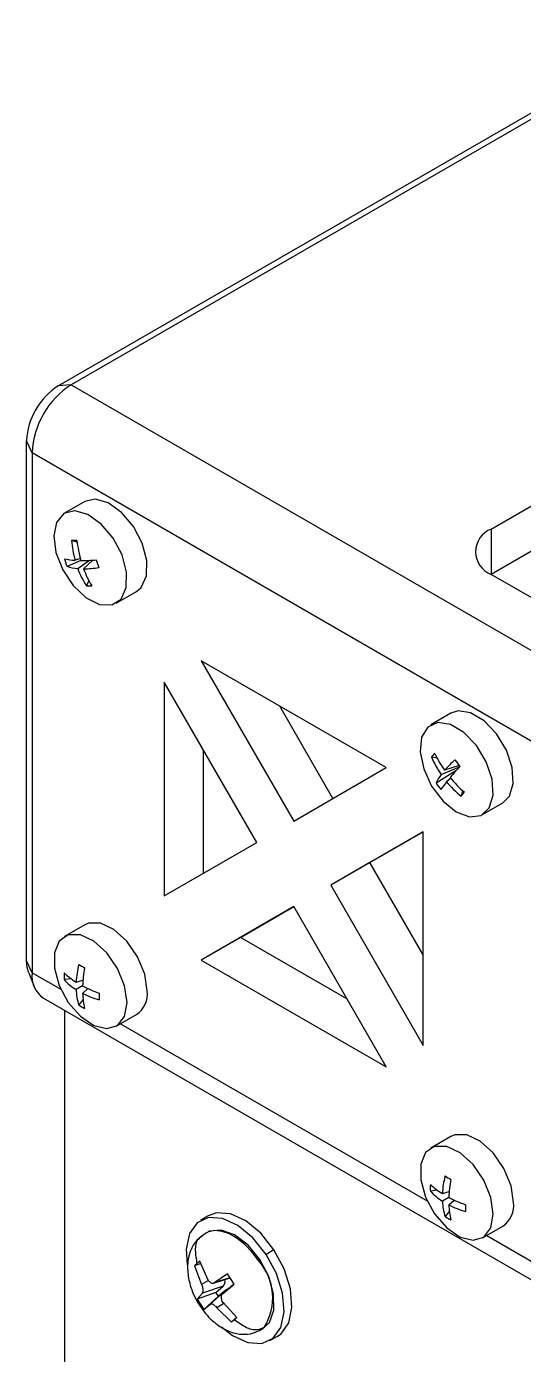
# Model space of a CAD drawing. Header units: millimetres. Extents: x 1258 to 2922, y -135 to 1239.
# Drawn here: x 1330.52 to 1343.95, y 516.26 to 552.16 of the extents above; entities that cross this region are included whole.
import ezdxf

# ---------------------------------------------------------------- set-up
doc = ezdxf.new("R2010")
doc.units = ezdxf.units.MM
doc.header["$LTSCALE"] = 6

msp = doc.modelspace()

# ---------------------------------------------------------------- linework, layer by layer
at = {"color": 7, "linetype": 'Continuous', "lineweight": 25}
for p, q in [((1331.374, 542.45), (1348.132, 552.124)), ((1348.486, 552.156), (1331.727, 542.481)), ((1343.076, 538.583), (1355.239, 545.604)), ((1355.239, 544.379), (1343.076, 537.358)), ((1331.727, 542.481), (1331.374, 542.45)), ((1331.727, 542.481), (1345.516, 534.522)), ((1330.667, 540.644), (1330.517, 540.966)), ((1330.517, 526.922), (1330.517, 540.966)), ((1344.455, 532.684), (1330.667, 540.644)), ((1330.667, 540.644), (1330.667, 526.6)), ((1332.088, 539.326), (1331.543, 539.011)), ((1332.369, 539.391), (1332.088, 539.326)), ((1331.883, 538.227), (1331.733, 538.277)), ((1331.986, 537.738), (1331.61, 537.576)), ((1331.971, 537.79), (1331.827, 537.742)), ((1331.901, 537.516), (1332.218, 537.739)), ((1332.31, 537.743), (1332.06, 537.51)), ((1346.753, 535.236), (1343.076, 537.359)), ((1332.2, 537.19), (1332.135, 537.052)), ((1332.942, 536.586), (1333.488, 536.901)), ((1335.238, 535.025), (1337.738, 530.695)), ((1340.238, 532.139), (1335.238, 535.025)), ((1334.238, 534.447), (1334.238, 528.674)), ((1336.738, 530.117), (1334.238, 534.447)), ((1338.798, 531.307), (1337.359, 533.8)), ((1341.987, 533.611), (1341.442, 533.296)), ((1335.298, 529.286), (1335.298, 532.61)), ((1341.611, 532.399), (1341.463, 532.42)), ((1337.738, 530.695), (1340.238, 532.139)), ((1342.122, 532.055), (1341.584, 531.72)), ((1341.722, 531.95), (1342.22, 532.165)), ((1342.213, 532.193), (1341.816, 532.067)), ((1341.981, 531.851), (1341.87, 531.756)), ((1342.298, 531.519), (1342.263, 531.369)), ((1342.842, 530.871), (1343.387, 531.186)), ((1341.238, 530.406), (1338.738, 528.963)), ((1339.798, 529.575), (1341.238, 530.406)), ((1341.238, 524.633), (1341.238, 530.406)), ((1334.238, 528.674), (1336.738, 530.117)), ((1339.798, 529.575), (1338.738, 528.963)), ((1341.238, 527.082), (1339.798, 529.575)), ((1338.738, 528.963), (1341.238, 524.633)), ((1337.738, 528.385), (1335.238, 526.942)), ((1336.298, 527.554), (1337.738, 528.385)), ((1340.238, 524.055), (1337.738, 528.385)), ((1332.088, 527.894), (1331.543, 527.579)), ((1336.298, 527.554), (1335.238, 526.942)), ((1339.177, 525.892), (1336.298, 527.554)), ((1330.667, 526.6), (1330.517, 526.922)), ((1335.238, 526.942), (1340.238, 524.055)), ((1330.574, 526.601), (1330.736, 526.203)), ((1331.719, 526.439), (1331.531, 526.413)), ((1331.856, 526.346), (1332.041, 526.401)), ((1332.032, 526.245), (1331.856, 526.144)), ((1330.977, 525.913), (1344.766, 517.953)), ((1332.043, 525.877), (1331.927, 525.728)), ((1332.031, 526.042), (1332.171, 526.175)), ((1331.55, 516.087), (1331.55, 525.582)), ((1332.942, 525.154), (1333.488, 525.469)), ((1341.987, 522.179), (1341.442, 521.865)), ((1341.618, 520.724), (1341.431, 520.698)), ((1341.755, 520.632), (1341.941, 520.686)), ((1341.931, 520.53), (1341.755, 520.429)), ((1341.931, 520.328), (1342.071, 520.46)), ((1341.943, 520.162), (1341.826, 520.013)), ((1335.428, 520.034), (1335.216, 519.912)), ((1342.842, 519.44), (1343.387, 519.754)), ((1335.362, 519.563), (1335.228, 519.457)), ((1335.404, 519.587), (1335.362, 519.563)), ((1337.203, 519.114), (1336.991, 518.991)), ((1335.225, 518.747), (1335.052, 518.683)), ((1335.052, 518.683), (1335.249, 518.174)), ((1335.416, 518.315), (1335.199, 518.807)), ((1336.824, 518.851), (1336.782, 518.827)), ((1335.447, 518.27), (1335.416, 518.315)), ((1335.572, 518.214), (1336.017, 518.356)), ((1335.945, 518.464), (1335.603, 518.229)), ((1336.126, 518.19), (1335.945, 518.464)), ((1335.636, 517.966), (1335.128, 517.778)), ((1335.268, 517.947), (1335.128, 517.778)), ((1335.249, 518.174), (1335.272, 518.123)), ((1335.831, 518.13), (1335.268, 517.947)), ((1335.285, 517.974), (1335.268, 517.947)), ((1335.901, 518.025), (1335.473, 517.636)), ((1335.603, 518.229), (1335.57, 518.214)), ((1335.636, 517.966), (1335.831, 518.13)), ((1335.705, 517.861), (1335.636, 517.966)), ((1335.901, 518.025), (1335.705, 517.861)), ((1336.119, 518.2), (1335.799, 517.909)), ((1335.808, 517.918), (1336.126, 518.19)), ((1335.128, 517.778), (1335.309, 517.504)), ((1335.705, 517.861), (1335.309, 517.504)), ((1335.309, 517.504), (1335.473, 517.636)), ((1335.473, 517.636), (1335.499, 517.648)), ((1335.623, 517.591), (1335.66, 517.55)), ((1335.785, 517.888), (1335.808, 517.918)), ((1335.827, 517.69), (1335.798, 517.738)), ((1336.202, 517.284), (1335.827, 517.69)), ((1335.66, 517.55), (1336.055, 517.161)), ((1336.197, 517.289), (1336.055, 517.161)), ((1336.862, 516.965), (1336.904, 516.989)), ((1337.091, 516.664), (1337.303, 516.786))]:
    msp.add_line(p, q, dxfattribs=at)
at = {"color": 8, "linetype": 'Continuous', "lineweight": 25}
for p, q in [((1343.076, 538.583), (1343.076, 537.359)), ((1330.667, 526.6), (1331.445, 526.151)), ((1333.056, 525.22), (1341.344, 520.436)), ((1342.956, 519.505), (1344.455, 518.64)), ((1336.013, 518.362), (1335.603, 518.229)), ((1335.435, 518.287), (1335.249, 518.174)), ((1336.119, 518.2), (1335.808, 517.918)), ((1335.85, 517.665), (1335.66, 517.55)), ((1336.862, 516.965), (1336.934, 517.015))]:
    msp.add_line(p, q, dxfattribs=at)
at = {"color": 7, "linetype": 'Continuous', "lineweight": 25, "flags": 128}
for points in [[(1333.488, 536.901), (1333.616, 537.009), (1333.756, 537.316), (1333.765, 537.731), (1333.642, 538.198), (1333.404, 538.653), (1333.082, 539.035), (1332.721, 539.292), (1332.369, 539.391)], [(1331.823, 539.076), (1331.528, 539.002), (1331.329, 538.765), (1331.253, 538.398), (1331.311, 537.95), (1331.495, 537.481), (1331.779, 537.055), (1332.127, 536.73), (1332.49, 536.549), (1332.819, 536.536), (1333.071, 536.694), (1333.211, 537.002), (1333.22, 537.416), (1333.097, 537.883), (1332.859, 538.338), (1332.537, 538.72), (1332.176, 538.978), (1331.823, 539.076)], [(1343.22, 533.055), (1342.882, 533.407), (1342.519, 533.622), (1342.178, 533.673), (1341.987, 533.611)], [(1342.674, 532.74), (1342.337, 533.092), (1341.973, 533.308), (1341.632, 533.358), (1341.36, 533.236), (1341.194, 532.959), (1341.155, 532.563), (1341.25, 532.103), (1341.465, 531.64), (1341.772, 531.237), (1342.129, 530.948), (1342.487, 530.813), (1342.799, 530.849), (1343.022, 531.052), (1343.126, 531.395), (1343.098, 531.83), (1342.94, 532.3), (1342.674, 532.74)], [(1343.387, 531.186), (1343.568, 531.367), (1343.672, 531.709), (1343.643, 532.145), (1343.485, 532.614), (1343.22, 533.055)], [(1333.778, 526.11), (1333.711, 526.562), (1333.519, 527.03), (1333.229, 527.45), (1332.879, 527.767), (1332.517, 527.938), (1332.191, 527.938), (1332.088, 527.894)], [(1333.232, 525.795), (1333.166, 526.247), (1332.974, 526.715), (1332.684, 527.135), (1332.334, 527.452), (1331.972, 527.623), (1331.646, 527.624), (1331.401, 527.455), (1331.269, 527.139), (1331.269, 526.719), (1331.401, 526.251), (1331.646, 525.799), (1331.972, 525.424), (1332.334, 525.176), (1332.684, 525.089), (1332.974, 525.174), (1333.166, 525.421), (1333.232, 525.795)], [(1330.574, 526.601), (1330.534, 526.738), (1330.517, 526.922)], [(1343.132, 520.081), (1343.065, 520.532), (1342.874, 521), (1342.583, 521.421), (1342.233, 521.738), (1341.871, 521.908), (1341.545, 521.909), (1341.3, 521.74), (1341.169, 521.424), (1341.169, 521.004), (1341.3, 520.536), (1341.545, 520.084), (1341.871, 519.709), (1342.233, 519.461), (1342.583, 519.374), (1342.874, 519.46), (1343.065, 519.706), (1343.132, 520.081)], [(1343.677, 520.395), (1343.61, 520.847), (1343.419, 521.315), (1343.129, 521.735), (1342.779, 522.052), (1342.416, 522.223), (1342.091, 522.224), (1341.987, 522.179)], [(1337.203, 519.114), (1336.845, 519.562), (1336.439, 519.897), (1336.027, 520.086), (1335.647, 520.112), (1335.428, 520.034)], [(1336.991, 518.991), (1336.633, 519.439), (1336.227, 519.774), (1335.814, 519.964), (1335.435, 519.989), (1335.126, 519.848), (1334.917, 519.554), (1334.83, 519.137), (1334.858, 518.713)], [(1336.824, 518.851), (1336.502, 519.244), (1336.138, 519.521), (1335.777, 519.65), (1335.46, 519.615), (1335.404, 519.587)], [(1337.303, 516.786), (1337.394, 516.85), (1337.602, 517.144), (1337.69, 517.561), (1337.647, 518.062), (1337.48, 518.597), (1337.203, 519.114)], [(1335.783, 517.032), (1336.08, 516.801), (1336.493, 516.612), (1336.872, 516.586), (1337.182, 516.727), (1337.39, 517.021), (1337.477, 517.439), (1337.435, 517.94), (1337.268, 518.475), (1336.991, 518.991)], [(1336.904, 516.989), (1337.08, 517.156), (1337.201, 517.488), (1337.195, 517.917), (1337.064, 518.39), (1336.824, 518.851)], [(1335.952, 518.049), (1335.931, 518.043), (1335.901, 518.025)]]:
    msp.add_lwpolyline(points, dxfattribs=at)
at = {"color": 8, "linetype": 'Continuous', "lineweight": 25, "flags": 128}
msp.add_lwpolyline([(1336.782, 518.827), (1336.609, 519.059), (1336.416, 519.261), (1336.212, 519.425), (1336.004, 519.544), (1335.801, 519.614), (1335.609, 519.633), (1335.436, 519.598), (1335.357, 519.56)], dxfattribs=at)
at = {"color": 7, "linetype": 'Continuous', "lineweight": 25}
for centre, radius, start, end in [((1332.377, 540.882), 1.862, 122.6055, 177.3945), ((1332.969, 540.54), 2.305, 122.6055, 177.3945), ((1343.309, 537.971), 0.655, 110.7834, 249.2166), ((1334.513, 538.488), 2.787, 184.3269, 195.51), ((1331.66, 534.423), 3.855, 86.7795, 88.9118), ((1335.352, 538.702), 3.501, 187.0515, 196.0069), ((1331.915, 539.485), 1.745, 257.669, 267.1033), ((1333.575, 538.334), 2.106, 195.2384, 201.087), ((1332.045, 543.094), 5.358, 269.3733, 273.831), ((1341.156, 540.507), 9.178, 197.4919, 198.8336), ((1331.974, 538.6), 1.086, 250.4242, 266.1881), ((1334.182, 538.376), 2.438, 200.6727, 212.9037), ((1332.031, 540.348), 2.838, 270.6035, 278.901), ((1334.76, 538.5), 2.876, 200.1428, 210.355), ((1332.246, 538.076), 1.03, 263.8528, 271.8386), ((1342.276, 531.848), 0.994, 137.062, 144.8564), ((1343.86, 533.435), 2.603, 202.9321, 214.7729), ((1344.337, 533.849), 3.087, 205.3912, 215.2695), ((1344.499, 529.712), 3.569, 132.3485, 138.7174), ((1349.284, 537.683), 8.952, 216.5705, 217.9803), ((1342.595, 531.268), 1.108, 142.0249, 155.9476), ((1349.498, 525.577), 9.818, 137.7799, 140.1186), ((1343.411, 532.972), 2.215, 214.4251, 220.1257), ((1343.964, 530.077), 2.684, 141.2683, 146.8336), ((1344.035, 533.563), 2.82, 219.862, 231.0856), ((1344.653, 534.079), 3.478, 219.3868, 228.5091), ((1340.644, 532.769), 2.14, 319.1507, 322.7676), ((1331.38, 526.509), 0.719, 172.7442, 235.9436), ((1333.056, 526.504), 1.527, 176.5707, 183.4293), ((1332.925, 528.073), 2.031, 226.6767, 238.2414), ((1334.379, 526.215), 2.526, 166.0537, 177.0265), ((1340.401, 541.32), 16.791, 239.691, 240.3144), ((1335.527, 526.107), 3.499, 169.6924, 177.7358), ((1332.761, 527.564), 1.685, 223.111, 237.4939), ((1333.66, 529.342), 3.499, 242.2668, 250.3097), ((1333.539, 526.217), 1.685, 182.5088, 196.8908), ((1334.062, 526.105), 2.031, 181.7615, 193.3257), ((1333.179, 528.293), 2.526, 242.9763, 253.9488), ((1349.259, 525.956), 16.779, 179.688, 180.312), ((1333.125, 526.019), 0.659, 303.3891, 7.9231), ((1332.768, 527.002), 1.527, 236.5731, 243.4323), ((1342.955, 520.79), 1.527, 176.5707, 183.4293), ((1342.824, 522.359), 2.031, 226.6767, 238.2414), ((1344.278, 520.501), 2.526, 166.0537, 177.0265), ((1350.3, 535.605), 16.791, 239.691, 240.3144), ((1345.427, 520.392), 3.499, 169.6924, 177.7358), ((1342.661, 521.849), 1.685, 223.111, 237.4939), ((1343.559, 523.627), 3.499, 242.2668, 250.3097), ((1343.439, 520.503), 1.685, 182.5088, 196.8908), ((1343.961, 520.39), 2.031, 181.7615, 193.3257), ((1343.079, 522.578), 2.526, 242.9763, 253.9488), ((1359.159, 520.242), 16.779, 179.688, 180.312), ((1343.025, 520.305), 0.659, 303.3891, 7.9231), ((1342.668, 521.288), 1.527, 236.5731, 243.4323), ((1335.671, 517.821), 1.499, 327.4804, 42.1352), ((1335.677, 518.266), 0.206, 318.7841, 12.7479)]:
    msp.add_arc(centre, radius, start, end, dxfattribs=at)
for points, knots in [([(1335.228, 519.457), (1335.195, 519.432), (1335.059, 519.333), (1334.928, 519.081), (1334.85, 518.712), (1334.889, 518.319), (1334.993, 517.974), (1335.093, 517.784), (1335.137, 517.701)], [0, 0, 0, 0, 0.064582, 0.260804, 0.473602, 0.685936, 0.861719, 1, 1, 1, 1]), ([(1335.29, 519.512), (1335.239, 519.477), (1335.148, 519.414), (1335.082, 519.262), (1335.07, 519.04), (1335.1, 518.866), (1335.121, 518.743)], [0, 0, 0, 0, 0.233001, 0.418435, 0.591328, 1, 1, 1, 1]), ([(1335.121, 518.743), (1335.108, 518.732), (1335.084, 518.712), (1335.062, 518.692), (1335.052, 518.683)], [0, 0, 0, 0, 0.5598693, 1, 1, 1, 1]), ([(1335.199, 518.807), (1335.184, 518.795), (1335.157, 518.773), (1335.132, 518.753), (1335.121, 518.743)], [0, 0, 0, 0, 0.560075, 1, 1, 1, 1]), ([(1335.285, 517.974), (1335.287, 517.983), (1335.293, 518.003), (1335.293, 518.04), (1335.286, 518.081), (1335.277, 518.109), (1335.272, 518.123)], [0, 0, 0, 0, 0.250273, 0.5, 0.749727, 1, 1, 1, 1]), ([(1335.447, 518.27), (1335.457, 518.26), (1335.476, 518.24), (1335.508, 518.221), (1335.541, 518.211), (1335.561, 518.213), (1335.57, 518.214)], [0, 0, 0, 0, 0.250273, 0.5, 0.749727, 1, 1, 1, 1]), ([(1335.137, 517.701), (1335.231, 517.561), (1335.382, 517.335), (1335.683, 517.073), (1335.981, 516.899), (1336.314, 516.818), (1336.613, 516.842), (1336.791, 516.93), (1336.862, 516.965)], [0, 0, 0, 0, 0.225449, 0.362472, 0.544562, 0.721176, 0.888899, 1, 1, 1, 1]), ([(1335.623, 517.591), (1335.612, 517.6), (1335.59, 517.619), (1335.557, 517.638), (1335.526, 517.649), (1335.508, 517.648), (1335.499, 517.648)], [0, 0, 0, 0, 0.2502728, 0.5, 0.7497272, 1, 1, 1, 1]), ([(1335.785, 517.888), (1335.781, 517.877), (1335.774, 517.857), (1335.773, 517.819), (1335.78, 517.779), (1335.792, 517.752), (1335.798, 517.738)], [0, 0, 0, 0, 0.250273, 0.5, 0.749727, 1, 1, 1, 1]), ([(1336.125, 517.22), (1336.139, 517.231), (1336.164, 517.252), (1336.19, 517.275), (1336.202, 517.284)], [0, 0, 0, 0, 0.559869, 1, 1, 1, 1]), ([(1336.055, 517.161), (1336.068, 517.172), (1336.09, 517.19), (1336.114, 517.211), (1336.125, 517.22)], [0, 0, 0, 0, 0.560075, 1, 1, 1, 1]), ([(1336.934, 517.015), (1336.878, 516.989), (1336.777, 516.941), (1336.603, 516.954), (1336.385, 517.044), (1336.232, 517.147), (1336.125, 517.22)], [0, 0, 0, 0, 0.233001, 0.418435, 0.591328, 1, 1, 1, 1])]:
    msp.add_open_spline(points, degree=3, knots=knots, dxfattribs=at)

doc.saveas('drawing.dxf')
